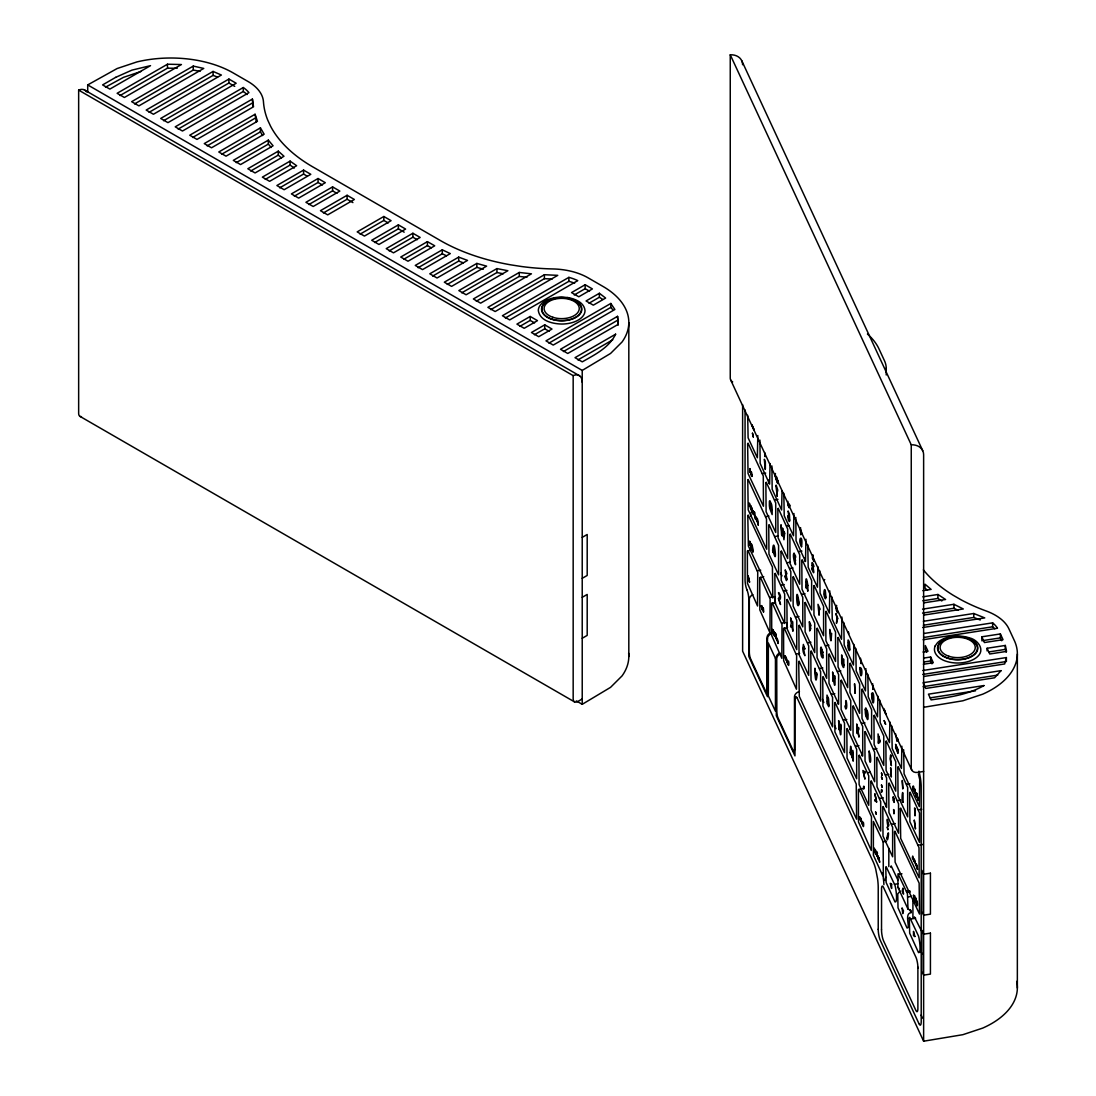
<?xml version="1.0" encoding="UTF-8"?>
<svg xmlns="http://www.w3.org/2000/svg" width="1096" height="1096" viewBox="0 0 1096 1096"><rect width="100%" height="100%" fill="white"/><g stroke="black" fill="none" stroke-linecap="round" stroke-linejoin="round"><path stroke-width="1.5" d="M917.886 967.124L917.886 1008.978A7.823 1.658 81.2 0 1 915.845 1010.334L883.636 941.026A8.042 1.699 81.2 0 1 881.513 929.75M917.886 968.111L917.859 966.371A7.412 1.562 81.2 0 0 917.366 962.329A7.836 1.658 81.2 0 0 915.886 957.164L883.54 887.459A7.741 1.63 81.2 0 0 881.554 888.13L881.527 929.792M751.144 474.691L750.404 470.979L751.144 472.965M765.172 453.58L765.035 454.319L764.679 452.511M778.174 480.377L777.667 482.089L776.037 476.226M885.006 880.554L885.034 879.759A8.412 1.781 81.2 0 1 885.595 877.608L885.828 877.444A8.932 1.891 81.2 0 1 886.075 877.43M752.377 546.931L753.007 552.151L752.157 545.657L752.431 546.973M777.228 480.158L777.818 480.706M890.774 867.292L891.199 865.936L898.09 880.444M800.601 527.697L800.655 528.45M777.023 478.199L776.68 479.5L776.516 476.65M922.818 670.492L1006.388 657.559L1004.662 663.957L923.832 676.465M788.147 503.941L788.257 506.147L788.49 504.681M789.106 503.927L788.983 504.804L788.586 503.955M788.86 505.503L788.983 507.708L789.202 506.229M787.695 502.982L787.928 501.365M775.461 473.486L775.365 473.965A5.48 1.151 81.2 0 0 775.31 476.253L777.804 483.569L775.886 478.911A3.439 0.726 81.2 0 1 775.584 476.637L775.557 475.897M812.848 554.699L812.396 558.385L813.205 555.946M914.393 916.886L922.106 932.189M824.781 579.647L823.973 579.647M260.437 127.862L218.775 151.988L226.036 156.18L264.136 134.192L260.437 127.862L260.437 131.821L262.602 135.548M221.652 154.276L260.437 131.821M87.707 84.913L117.108 68.541L136.918 61.924A88.159 50.896 0 0 1 232.626 72.61L248.08 81.529A52.663 30.4 0 0 1 259.094 90.845L260.314 92.598A52.663 30.4 0 0 1 263.465 101.832A168.688 97.393 0 0 0 267.753 120.149L270.52 126.109A168.688 97.393 0 0 0 314.456 167.839L438.592 239.503A168.688 97.393 0 0 0 510.859 264.862L521.175 266.465A168.688 97.393 0 0 0 552.905 268.945A52.663 30.4 0 0 1 568.893 270.767L571.934 271.466A52.663 30.4 0 0 1 588.059 277.822L603.512 286.741A88.159 50.896 0 0 1 622.035 342.007L610.568 353.446L582.223 370.421L87.707 84.913L87.707 91.763M105.504 87.173L123.533 77.323L140.973 71.487M167.483 64.212L117.121 93.297L124.382 97.489L181.429 64.541L167.483 64.212L167.483 68.171L120.081 95.53M193.266 66.089L131.643 101.681L138.904 105.874L203.746 68.432L193.266 66.089L193.266 70.048L134.575 103.928M213.076 71.432L146.165 110.066L153.426 114.258L221.365 75.035L213.076 71.432L213.076 75.377L149.07 112.326M228.913 79.063L160.687 118.45L167.948 122.642L236.174 83.255L228.913 79.063L228.913 83.008L163.592 120.724M243.285 87.529L175.209 126.835L182.47 131.027L248.929 92.653L248.326 91.913A42.128 24.331 0 0 0 244.107 88.105L243.285 87.529L243.285 91.475L244.107 92.05A42.128 24.331 0 0 1 247.052 94.544M178.169 129.068L243.285 91.475M252.409 99.065L189.731 135.219L196.992 139.411L253.519 106.778L252.409 99.065L252.971 106.216M192.649 137.48L252.409 103.024M255.08 114.258L204.253 143.603L211.514 147.796L257.423 121.286L255.08 114.258L256.341 122.149M207.158 145.878L255.08 118.217M268.342 140.137L233.297 160.372L240.558 164.564L273.082 145.782L268.342 140.137L268.342 144.097L271.192 147.481M236.229 162.633L268.342 144.097M278.302 151.152L247.819 168.757L255.08 172.949L283.987 156.262L278.302 151.152L278.302 155.111L281.439 157.961M250.724 171.031L278.302 155.111M290.098 161.112L262.355 177.141L269.616 181.333L296.646 165.729L290.098 161.112L290.098 165.071L294.262 168.058M265.273 179.401L290.098 165.071M303.592 170.099L276.877 185.525L284.138 189.718L310.798 174.319L303.592 170.099L303.592 174.045L306.949 176.045M279.686 187.854L303.592 174.045M318.059 178.511L291.399 193.91L298.66 198.102L325.32 182.703L318.059 178.511L318.059 182.47L294.358 196.157M332.581 186.895L305.921 202.294L313.182 206.486L339.842 191.088L332.581 186.895L332.581 190.855L308.88 204.541M347.103 195.28L320.443 210.679L327.704 214.871L354.364 199.472L347.103 195.28L347.103 199.239L323.402 212.925M383.833 216.487L357.173 231.886L364.434 236.078L391.108 220.68L383.833 216.487L383.833 220.447L360.132 234.133M398.369 224.872L371.695 240.271L378.956 244.463L405.63 229.064L398.369 224.872L398.369 228.831L374.654 242.517M412.891 233.256L386.217 248.655L393.478 252.847L420.152 237.448L412.891 233.256L412.891 237.216L389.176 250.902M427.413 241.641L400.739 257.039L408 261.232L434.728 245.805L427.413 241.641L427.413 245.6L403.712 259.286M442.291 249.82L415.261 265.424L422.522 269.616L450.278 253.601L442.291 249.82L442.291 253.765L418.11 267.739M458.69 257.122L429.783 273.808L437.044 278L467.526 260.41L458.69 257.122L458.69 261.081L432.673 276.096M476.829 263.424L444.318 282.193L451.579 286.385L486.61 266.15L476.829 263.424L476.829 267.369L447.264 284.439M496.926 268.589L458.84 290.577L466.101 294.769L507.873 270.726L496.926 268.589L496.926 272.534L461.759 292.838M519.257 272.466L473.362 298.961L480.623 303.154L531.437 273.822L519.257 272.466L519.257 276.411L476.322 301.208M544.411 274.712L487.884 307.346L495.145 311.538L557.754 275.356L544.411 274.712L544.411 278.672L490.775 309.634M568.865 277.37L502.406 315.73L509.667 319.922L577.743 280.631L576.756 280.151A42.128 24.331 0 0 0 570.139 277.713L568.865 277.37L568.865 281.316L505.352 317.977M530.217 316.456L516.928 324.115L524.189 328.307L537.478 320.649L530.217 316.456L530.217 320.402L519.874 326.361M585.154 284.727L571.537 292.591L578.798 296.783L592.415 288.919L585.154 284.727L585.154 288.686L574.263 294.975M544.739 324.841L531.45 332.499L538.711 336.691L552 329.033L544.739 324.841L544.739 328.786L534.41 334.746M599.389 293.276L586.059 300.975L593.32 305.168L605.622 298.071L599.389 293.276L599.389 297.235L602.649 299.414M589.018 303.222L599.389 297.235M610.815 303.455L545.972 340.883L553.233 345.076L614.87 309.497L610.815 303.455L610.815 307.401L612.609 309.524M548.918 343.144L610.815 307.401M617.541 316.333L560.494 349.281L567.755 353.474L618.117 324.389L617.541 316.333L618.171 325.142M563.426 351.542L617.541 320.292M577.921 359.94L612.733 339.815M582.223 537.369L587.196 534.492L587.196 575.455L582.223 578.318M582.223 597.32L587.196 594.443L587.196 635.392L582.223 638.269M582.223 698.947L577.702 701.563A6.398 3.699 -60 0 1 573.167 698.947L573.167 375.627L78.652 90.119L78.652 413.439A6.398 3.699 -60 0 0 81.447 416.658M576.304 700.906L582.223 704.317L610.568 687.343L622.035 675.917A88.159 50.896 0 0 0 628.652 653.243M900.159 891.007L897.761 893.939L898.008 907.803L907.022 927.997C910.927 928.6 903.734 913.379 911.119 912.598L911.119 910.543L907.995 909.063L897.871 887.253L898.008 873.786L907.447 893.72L907.995 909.063M836.796 606.115L836.467 605.321M762.337 473.636L765.693 473.116M774.612 499.858L777.968 499.338M765.57 516.641L768.926 516.12M786.572 525.888L789.12 525.505M774.79 536.506L778.146 535.985M747.965 550.521L757.733 572.249L757.555 606.006L747.445 583.25L747.362 551.083L751.322 550.014M798.587 551.63L801.943 551.11M787.038 562.728L790.394 562.207M757.35 570.742L760.706 570.221M789.709 568.509L793.066 567.988M760.35 577.208L770.118 598.923L769.94 632.68L759.829 609.938L759.747 577.756L763.707 576.688M780.886 585.127L784.243 584.606M783.572 590.908L786.928 590.388M769.735 597.416L773.091 596.895M801.669 594.251L805.026 593.731M772.255 602.855L782.01 624.569L781.832 658.326L771.721 635.57L771.639 603.403L775.612 602.334M922.859 590.676L931.12 589.401L925.024 584.209L925.024 588.168L927.463 590.237M922.832 596.827L937.943 594.484L945.574 599.498L923.777 602.855M795.614 617.021L798.97 616.514M922.832 600.772L937.943 598.443L941.82 600.992M781.626 623.062L784.983 622.542M784.174 627.967L796.641 655.504L796.463 689.247L783.654 660.696L783.572 628.515L787.531 627.446M922.585 609.143L953.931 604.293L963.302 608.979L923.64 615.116M922.585 613.089L953.931 608.239L958.027 610.321M923.407 621.295L973.769 613.5L984.756 617.911L922.695 627.529M807.574 642.777L810.93 642.256M923.407 625.241L973.769 617.445L980.249 619.98M825.562 645.736L828.918 645.229M923.709 633.515L992.634 622.857L993.442 623.528A42.128 24.331 0 0 1 997.059 627.542L997.511 628.241L923.12 639.749M796.258 653.983L799.614 653.463M923.709 637.475L992.634 626.802L993.442 627.474A42.128 24.331 0 0 1 994.798 628.775M981.769 636.817L1000.374 633.94L1003.032 639.667L984.427 642.544L981.769 636.817L981.769 639.448M981.769 640.763L1000.374 637.886L1001.703 640.749M923.038 652.038L927.983 651.271L925.325 645.544L925.325 649.503L926.654 652.367M819.52 668.519L822.877 667.998M837.508 671.492L840.865 670.971M924.038 658.025L930.641 656.997L933.299 662.724L923.394 664.258M987.085 648.27L1005.306 645.448L1006.553 651.394L989.743 653.997L987.085 648.27L987.085 650.901M924.038 661.97L930.641 660.957L931.97 663.82M988.743 651.956L1005.306 649.394L1006.238 652.23M922.818 674.437L1006.388 661.505L1006.388 657.559M831.467 694.261L834.823 693.741M923.12 686.671L997.744 675.122M930.12 697.864L975.536 690.809M923.627 707.29L962.877 700.782L982.715 694.179A88.159 50.896 0 0 0 1014.54 640.982L1008.882 628.789A52.663 30.4 0 0 0 1000.415 618.624L998.388 617.144A52.663 30.4 0 0 0 986.112 610.952A168.688 97.393 0 0 1 960.795 599.649L953.232 595.292A168.688 97.393 0 0 1 923.366 569.865M843.413 720.017L846.77 719.497M861.607 723.401L864.963 722.88M855.551 746.171L858.908 745.65M873.553 749.143L876.91 748.623M867.621 772.694L870.169 772.296M885.5 774.886L888.856 774.365M923.627 771.447L917.448 772.406A6.398 5.055 -24.9 0 1 911.255 768.132L911.255 444.812L730.251 54.8A14.632 11.535 -24.9 0 1 742.622 64.733M859.004 789.188L871.471 816.726L871.293 850.469L858.483 821.918L858.401 789.737L862.36 788.668M906.556 784.284L909.913 783.763M879.567 798.436L883.39 797.847M897.446 800.628L900.802 800.107M918.407 809.821L921.763 809.3M891.528 824.192L895.336 823.603M883.143 841.797L883.349 877.06L873.375 855.154L873.375 821.438L883.143 841.797L886.5 841.276M918.064 845.208L923.106 844.441M898.61 874.334L901.967 873.813M894.5 884.308L897.857 883.787M906.515 891.349L909.872 890.843M907.022 892.445L910.379 891.925M907.885 896.925L911.242 896.405M910.612 919.037L915.653 918.256M742.622 404.616L742.622 651.188L923.627 1041.2L962.877 1034.679L982.715 1028.089A88.159 50.896 0 0 0 1016.691 981.386M167.483 68.171L177.21 68.281M544.411 278.672L552.22 278.987M519.257 276.411L526.916 277.302M193.266 70.048L200.061 71.35M503.27 273.781L496.926 272.534M568.865 281.316L570.139 281.672A42.128 24.331 0 0 1 574.633 283.22M476.829 267.369L483.35 269.191M836.18 605.663L836.248 610.047A4.658 0.986 81.2 0 0 836.81 611.075L837.604 612.746L836.878 607.609M458.69 261.081L463.375 262.848M213.076 75.377L217.583 77.104M899.378 888.623L897.871 887.253M442.291 253.765L446.51 255.834M228.913 83.008L234.722 86.365M585.154 288.686L589.511 291.194M318.059 182.47L322.416 184.977M332.581 190.855L336.938 193.362M347.103 199.239L352.912 202.596M383.833 220.447L388.203 222.954M398.369 228.831L404.177 232.174M412.891 237.216L417.247 239.723M427.413 245.6L431.262 247.819M530.217 320.402L534.574 322.923M544.739 328.786L549.096 331.307M84.241 89.817L579.633 375.832M79.981 416.37L574.496 701.878M753.445 428.468L752.404 425.81A3.521 0.74 81.2 0 0 751.883 424.796L753.774 429.714L753.774 428.591M741.718 60.65L922.722 450.662M918.38 773.982L919.736 779.557L919.311 806.629L904.077 773.79L903.638 749.691M789.887 505.585L789.449 504.653L789.764 506.489M884.527 710.003L885.911 714.222L883.842 708.523M730.731 380.052L911.735 770.063M780.708 573.112L782.01 575.921M822.438 699.44L823.863 702.522M834.59 725.634L836.015 728.717M909.762 909.694L911.119 912.598M920.763 951.136L922.188 954.219M797.176 698.07L873.348 862.196A19.276 4.069 81.2 0 1 875.786 869.443L877.567 878.745A17.851 3.768 81.2 0 1 878.225 887.609L878.225 929.298M921.106 1015.074L922.531 1018.143M918.955 1023.65L880.376 940.519A8.193 1.726 81.2 0 1 878.197 929.257M876.485 853.072C874.32 844.112 874.909 857.716 876.266 853.674C876.882 847.003 877.06 860.881 876.499 853.099M848.879 633.721L848.373 631.803M774.762 596.635L775.406 603.882M800.984 529.601L801.614 533.026L800.833 534.793L800.066 527.614M786.873 622.994L787.298 626.2M882.513 873.101L882.938 875.471M861.031 660.463L861.168 663.71L860.62 660.285A12.261 2.589 81.2 0 1 860.566 658.258M872.717 683.767L872.786 689.411L873.06 688.356A11.878 2.507 81.2 0 0 873.17 686.836A12.248 2.589 81.2 0 0 873.183 685.986M1017.348 654.093L1017.348 988.003M1005.306 645.448L1005.306 649.394M1000.374 633.94L1000.374 637.886M992.634 622.857L992.634 626.802M973.769 613.5L973.769 617.445M953.931 604.293L953.931 608.239M937.943 594.484L937.943 598.443M930.641 656.997L930.641 660.957M923.627 1041.2L923.627 454.744A14.632 11.535 -24.9 0 0 911.255 444.812M912.913 899.419L912.913 918.256M901.871 746.198L901.446 768.447L892.185 748.486L891.747 725.99M897.994 738.992L897.994 740.225L896.994 738.06L896.994 741.211L895.583 733.799M889.884 721.949L889.445 742.595L880.184 722.634L879.759 700.139M888.815 848.263L888.815 866.593M886.226 368.133L886.226 374.983M886.034 803.217L886.034 806.437M877.923 696.207L877.499 716.853L868.238 696.892L867.799 674.396M865.881 668.642L865.456 690.891L856.195 670.93L855.757 648.435M861.949 752.568L861.949 755.788M853.88 644.407L853.455 665.039L844.194 645.078L843.756 622.583M849.811 726.415L849.811 729.621M841.933 617.048L841.509 639.297L832.248 619.336L831.809 596.841M837.865 700.659L837.865 703.879M829.795 590.895L829.371 613.144L820.096 593.169L819.671 570.674M817.876 566.591L817.452 587.237L808.19 567.276L807.752 544.78M805.93 539.246L805.505 561.495L796.052 540.725L795.806 517.422M804.985 558.028L804.985 561.248M794.477 749.458L794.477 696.741A5.576 4.398 -24.9 0 1 799.463 691.535M793.929 513.503L793.49 535.752L784.229 515.791L783.804 493.296M782.037 490.967L781.599 509.996L772.159 489.241L771.913 465.937M770.036 463.512L769.611 484.144L760.158 463.389L759.912 440.085M768.734 480.034L768.734 483.254M767.488 638.571L767.488 696.7L748.842 656.518L748.842 599.498A7.193 1.521 81.2 0 0 746.951 589.908M757.802 435.537L757.363 457.786L748.102 437.825L747.678 415.315M750.787 512.942L750.787 516.339M749.322 599.416L749.322 652.147A4.905 1.041 81.2 0 0 750.609 658.819L765.748 691.494A4.781 1.014 81.2 0 0 767.022 690.288L767.008 637.543A5.576 4.398 -24.9 0 1 771.995 632.337M745.061 409.973L745.061 580.222A7.193 1.521 81.2 0 0 746.951 589.799M730.251 54.8L730.251 378.12A6.398 5.055 -24.9 0 0 732.676 381.901M628.816 322.649L628.816 656.545M582.223 370.421L582.223 704.317M573.167 375.627A14.632 8.439 -60 0 1 582.223 382.244M78.652 90.119A14.632 8.439 -60 0 1 86.529 91.886M918.955 1023.582A8.508 1.795 81.2 0 0 921.215 1021.678L921.188 786.051A15.604 3.302 81.2 0 0 920.489 778.64L919.407 772.94A16.741 3.535 81.2 0 0 918.955 771.159M780.352 653.887A5.576 4.398 -24.9 0 0 776.735 658.628L776.79 711.331A4.74 1 81.2 0 0 778.037 717.921L793.203 750.637A4.877 1.028 81.2 0 0 794.49 749.486M883.28 877.855A17.851 3.768 81.2 0 1 883.897 884.691M885.911 371.9A52.663 30.4 0 0 0 884.445 360.666L878.787 348.473A88.159 50.896 0 0 0 867.429 334.047M767.433 638.584A5.576 4.398 -24.9 0 1 772.475 633.378M779.873 652.846A5.576 4.398 -24.9 0 0 776.256 657.586L776.311 715.715L794.97 755.898L794.97 700.07A8.439 1.781 81.2 0 1 797.176 698.138M749.267 599.43A5.576 4.398 -24.9 0 1 752.87 594.69M845.797 705.44C845.537 706.605 843.934 704.262 845.797 708.989C848.222 708.495 845.112 692.727 845.797 705.44M890.582 755.213L890.116 758.569L891.363 765.638L890.623 759.131L891.363 755.747L890.582 755.213M902.871 788.065L902.734 788.942L902.268 780.434L902.871 788.065M748.157 575.743L748.239 579.359L748.458 577.606L749.582 582.264L748.157 575.743M812.095 565.495L813.04 570.413L811.958 567.947L812.026 569.66L813.533 572.756A3.713 0.781 81.2 0 0 813.807 571.701L812.753 565.002C816.041 571.619 810.972 556.371 812.095 565.495M916.325 900.227C917.188 911.982 918.366 901.871 916.325 900.227M770.009 504.42L770.94 509.654L770.42 503.27L770.009 504.42M798.491 601.964L798.189 603.581L797.409 597.183L798.491 601.964M803.464 648.037L804.902 655.696L803.327 652.257A5.138 1.082 81.2 0 1 802.834 649.133L803.354 644.421L804.93 649.147L803.861 646.955L803.464 648.037M821.26 650.695L822.301 656.066L822.562 655.107C820.698 646.695 825.452 662.464 821.63 656.723A4.877 1.028 81.2 0 1 820.931 653.983A5.288 1.123 81.2 0 1 820.63 651.86L820.644 648.065A5.001 1.055 81.2 0 1 821.151 647.133L822.973 652.846L821.671 649.654L821.26 650.695M865.963 711.647C867.306 726.059 868.183 707.441 865.963 711.647M871.594 693.823C873.855 717.414 875.101 686.877 871.594 693.823M762.843 609.499C762.2 612.952 763.145 605.841 762.857 609.403M772.159 509.626L772.159 514.599L769.885 508.736A5.233 1.11 81.2 0 1 769.378 505.557L769.378 501.708A5.261 1.11 81.2 0 1 769.885 500.721L771.543 504.297A5.288 1.123 81.2 0 1 772.05 507.489L772.159 509.626M912.694 857.319C912.105 861.47 912.886 852.976 912.708 857.209M916.215 864.881C915.626 868.923 916.393 860.648 916.256 864.73M844.002 665.08L843.81 667.122A4.069 0.863 81.2 0 1 843.276 667.354L842.221 665.08A4.069 0.863 81.2 0 1 841.673 662.505L841.673 654.915L842.386 663.423L843.098 664.971L843.523 658.902L844.002 665.08M850.14 752.527L850.674 754.719L851.017 749.308L852.003 757.802L852.647 752.801C853.606 777.763 853.633 737.389 851.852 754.952L850.647 746.225L850.14 752.527M784.64 533.3L783.941 539.766L782.763 531.231L782.174 535.903L781.571 534.615L781.01 524.751L781.928 533.081L782.544 528.039L783.01 529.067L783.626 536.739L784.092 531.396L784.64 533.3M799.203 603.512C796.354 614.445 795.354 578.291 799.203 603.512M865.251 709.687L865.333 712.784A5.233 1.11 81.2 0 0 865.84 715.976L867.498 719.551A5.247 1.11 81.2 0 0 868.018 718.579L868.018 714.729A5.288 1.123 81.2 0 0 867.498 711.537L865.84 707.961A5.261 1.11 81.2 0 0 865.333 708.948L865.251 709.687M880.074 741.033L879.65 742.718L878.608 740.923L878.417 743.417L878.033 733.909L880.074 741.033M888.678 824.973C887.76 832.001 885.609 809.245 888.678 824.973M915.708 864.347C913.05 854.455 914.653 861.634 915.708 864.347M749.102 503.311C749.65 510.818 750.555 502.338 749.102 503.311M750.13 505.53C750.993 514.778 752.418 504.763 750.13 505.53M752.596 511.229C751.061 516.764 750.856 500.612 752.596 511.229M754.925 515.86C754.226 522.08 757.802 516.682 756.583 519.148C757.363 527.012 756.172 514.819 754.925 515.86M761.076 605.609L762.227 609.856L762.227 606.047L761.076 605.609M772.625 550.411L773.036 552.548L773.351 551.466C777.79 569.893 773.872 531.765 772.625 550.411M772.543 629.474L773.351 633.009L772.543 629.474M774.762 634.625C773.351 639.694 773.173 624.884 774.762 634.625M776.064 637.064L776.872 640.598L776.064 637.064M784.996 655.874L785.764 659.408L784.996 655.874M787.682 661.655C789.024 671.875 789.435 657.71 787.682 661.655M807.875 585.442L807.807 591.278L806.464 585.004C806.177 598.142 804.642 565.605 807.875 585.442M859.812 817.095L860.593 820.63L859.812 817.095M862.511 822.877C863.812 833.015 864.251 818.945 862.511 822.877M874.06 848.208L874.868 851.743L874.06 848.208M877.581 855.798L878.389 859.333L877.581 855.798M912.708 786.736C914.05 796.847 914.407 782.804 912.708 786.736M752.267 476.253C750.5 478.075 750.815 465.471 752.267 476.253M913.886 789.312L914.804 792.942L913.886 789.312M913.064 858.031L913.941 861.525L913.064 858.031M915.53 792.846L916.434 796.463L915.53 792.846M917.284 796.614L918.188 800.244L917.284 796.614M812.972 557.823L813.712 561.029L812.972 557.823M829.014 705.331L828.74 706.701L826.987 703.344L827 695.097L828.549 698.727L829.014 705.331M750.02 472.253L749.815 468.595L750.02 472.253M751.719 548.712L751.486 545.493L751.719 548.712M754.747 516.887L754.5 512.106L754.747 516.887M763.515 612.061L763.309 608.102L763.515 612.061M775.283 636.708L775.064 632.652L775.283 636.708M775.886 637.995L775.667 634.968L775.886 637.995M786.942 579.126L786.462 580.606L784.9 576.565L784.969 575.784L786.147 578.25L785.216 569.851L786.695 573.071L786.668 574.153L785.709 572.194L786.942 579.126M786.312 658.628L786.27 660.463L786.079 656.942L787.435 663.135L786.312 658.628M859.88 667.56C860.483 686.028 864.086 667.437 859.88 667.56M861.141 819.849L861.045 821.712L860.908 818.164L862.319 824.329L861.141 819.849M872.265 695.138C872.731 708.441 874.101 692.097 872.265 695.138M877.403 856.73L877.184 853.702L877.403 856.73M915.352 793.764L915.133 789.394L915.352 793.764M917.051 797.409L916.831 793.367L917.051 797.409M916.023 902.72L915.79 899.501L916.023 902.72M750.157 541.561L751.075 548L750.157 541.561M757.268 518.422L758.213 525.011L757.268 518.422M765.378 468.513L765.186 469.417L764.35 459.279L765.351 461.95L765.378 468.513M777.27 638.749L778.119 643.448L777.27 638.749M789.723 520.079L789.558 521.299A3.726 0.781 81.2 0 1 789.12 521.354L788.723 520.696A3.973 0.836 81.2 0 1 788.23 519.285L787.818 515.723L789.065 518.531L788.106 510.983L789.435 514.23L789.723 520.079M809.862 630.063L809.684 631.008L809.314 621.651L810.835 625.172L810.752 626.104L809.862 624.419L810.793 628.94L809.862 627.857L809.862 630.063M817.041 674.561C815.123 694.782 813.862 650.476 815.835 676.903L816.534 672.725L817.041 674.561M819.233 614.281L819.055 615.226L817.986 604.307L819.918 608.773L819.835 609.691L819.233 608.65L819.233 614.281M825.918 597.197L825.617 598.69A3.959 0.836 81.2 0 1 825.083 598.375C822.466 593.964 825.124 583.182 825.685 594.744A3.302 0.699 81.2 0 1 825.905 596.608L825.918 597.197M831.152 640.201C830.549 644.955 828.466 618.541 830.823 634.707L831.604 633.447L831.152 640.201M832.618 672.245L833.07 681.383L833.261 678.205C836.234 699.344 834.618 665.231 834.467 678.945L832.618 672.245M838.618 720.634L839.07 729.813L839.262 724.798C841.824 753.24 840.947 709.961 840.468 729.415L838.618 720.634M849.784 649.202L849.633 650.421A3.74 0.795 81.2 0 1 849.181 650.476L848.373 648.75A3.74 0.795 81.2 0 1 847.92 646.75L848.03 640.201A3.357 0.712 81.2 0 1 848.427 640.174L849.126 641.694A3.357 0.712 81.2 0 1 849.523 643.448L849.784 649.202M854.565 683.849L855.017 693.138L854.565 683.849M856.771 724.237L856.839 732.388L857.236 733.512L857.428 729.909L858.99 737.115L858.031 730.388C859.771 729.854 858.634 725.305 857.428 728.484L856.771 724.237M869.142 751.185C868.991 769.872 872.69 761.419 869.142 751.185M878.787 857.483L879.636 862.182L878.787 857.483M914.461 895.569L915.365 902.008L914.461 895.569M916.64 864.84L917.462 869.375L916.64 864.84M749.185 541.301L749.883 545.192L749.185 541.301M752.705 510.503L753.418 514.504L752.705 510.503M913.489 895.295L914.174 899.2L913.489 895.295M775.845 486.117C776.037 485.405 778.201 504.009 776.708 492.666L777.639 491.049A3.247 0.685 81.2 0 0 777.667 489.72L776.187 485.172A3.48 0.74 81.2 0 0 775.886 485.775L775.845 486.117M794.052 553.288C791.435 555.042 797.874 573.756 794.696 559.234L795.504 560.768L794.696 555.795L795.573 557.48L795.573 556.069L794.052 553.288M890.637 767.844L891.336 776.735L890.637 767.844M903.022 802.327C900.734 801.697 903.447 780.612 903.022 802.327M747.636 443.907L748.034 473.445L763.46 506.242L763.282 476.007L748.034 443.168L747.636 443.907M747.787 480.267L748.184 509.804L766.679 549.247L766.501 519.011L748.184 479.527L747.787 480.267M747.787 515.791L748.39 546.041L772.803 597.964L772.42 567.016L748.184 515.052L747.787 515.791M752.253 510.489L751.938 509.01L752.253 510.489M755.719 517.929L755.404 516.449L755.719 517.929M765.871 482.994L766.104 511.722L775.721 532.464L775.721 503.023L766.282 482.254L765.871 482.994M768.748 525.422L768.967 554.165L778.585 574.893L778.585 545.452L769.145 524.683L768.748 525.422M774.845 574.044L775.064 602.786L784.681 623.514L784.681 594.073L775.242 573.318L774.845 574.044M777.845 509.024L778.064 537.766L787.682 558.508L787.682 529.067L778.242 508.297L777.845 509.024M773.255 631.365L772.981 630.008L773.255 631.365M774.447 633.954L774.16 632.598L774.447 633.954M776.776 638.954L776.489 637.598L776.776 638.954M780.982 551.644L781.201 580.387L790.833 601.115L790.833 571.674L781.38 550.904L780.982 551.644M789.846 534.766L790.065 563.508L799.696 584.236L799.696 554.795L790.243 534.026L789.846 534.766M786.887 600.156L787.106 628.899L796.723 649.64L796.723 620.199L787.284 599.43L786.887 600.156M792.929 577.387L793.162 606.129L802.779 626.857L802.779 597.416L793.34 576.647L792.929 577.387M801.793 560.508L802.025 589.251L811.643 609.979L811.643 580.538L802.203 559.782L801.793 560.508M798.833 625.912L799.053 654.655L808.684 675.383L808.684 645.941L799.231 625.172L798.833 625.912M798.696 661.861L799.299 696.398L856.62 819.219L856.236 783.996L799.094 661.135L798.696 661.861M804.875 603.129L805.108 631.871L814.725 652.6L814.725 623.158L805.286 602.403L804.875 603.129M810.78 651.654L811.013 680.397L820.63 701.125L820.63 671.684L811.191 650.914L810.78 651.654M813.753 586.264L813.972 615.007L823.589 635.735L823.589 606.294L814.15 585.524L813.753 586.264M816.835 628.871L817.054 657.614L826.672 678.356L826.672 648.914L817.232 628.145L816.835 628.871M825.699 612.006L825.918 640.749L835.536 661.477L835.536 632.036L826.096 611.267L825.699 612.006M822.726 677.397L822.959 706.139L832.576 726.867L832.576 697.426L823.137 676.67L822.726 677.397M828.782 654.627L829.001 683.37L838.618 704.098L838.618 674.657L829.179 653.887L828.782 654.627M834.686 703.153L834.905 731.881L844.523 752.623L844.523 723.182L835.083 702.413L834.686 703.153M837.837 638.16L838.056 666.902L847.688 687.644L847.688 658.203L838.235 637.434L837.837 638.16M840.92 680.78L841.139 709.523L850.77 730.251L850.77 700.81L841.317 680.054L840.92 680.78M849.784 663.916L850.003 692.658L859.634 713.386L859.634 683.945L850.181 663.176L849.784 663.916M846.824 729.306L847.044 758.048L856.661 778.777L856.661 749.335L847.222 728.566L846.824 729.306M852.866 706.536L853.085 735.265L862.716 756.007L862.716 726.566L853.263 705.797L852.866 706.536M861.785 689.768L862.004 718.497L871.621 739.238L871.621 709.797L862.182 689.028L861.785 689.768M858.894 755.829L859.113 784.572L868.731 805.3L868.731 775.858L859.291 755.089L858.894 755.829M864.813 732.279L865.045 761.021L874.663 781.749L874.663 752.308L865.224 731.539L864.813 732.279M870.841 781.571L871.06 810.314L880.691 831.042L880.691 801.601L871.238 780.845L870.841 781.571M873.923 715.921L874.142 744.663L883.773 765.392L883.773 735.95L874.32 715.181L873.923 715.921M876.773 758.021L876.992 786.764L886.609 807.492L886.609 778.05L877.17 757.281L876.773 758.021M874.772 850.112L874.498 848.756L874.772 850.112M875.964 852.688L875.677 851.332L875.964 852.688M878.293 857.688L878.006 856.332L878.293 857.688M885.869 741.663L886.102 770.406L895.72 791.134L895.72 761.693L886.28 740.937L885.869 741.663M882.787 807.327L883.006 836.07L892.637 856.798L892.637 827.357L883.184 806.588L882.787 807.327M888.719 783.763L888.938 812.506L898.556 833.234L898.556 803.793L889.116 783.037L888.719 783.763M885.76 867.443L886.171 882.54L895.007 901.926C897.788 903.118 896.199 889.404 895.007 885.404L886.171 866.717L885.76 867.443M894.5 831.905L895.103 862.155L919.517 914.078L919.133 883.129L894.898 831.179L894.5 831.905M897.816 767.419L898.049 796.162L907.666 816.89L907.666 787.449L898.227 766.679L897.816 767.419M900.282 808.834L900.679 838.372L919.174 877.828L918.996 847.578L900.679 808.095L900.282 808.834M909.68 792.956L909.899 821.699L919.517 842.427L919.517 812.985L910.077 792.216L909.68 792.956M909.283 918.106L909.68 933.203L918.517 952.588C921.298 953.78 919.708 940.067 918.517 936.053L909.68 917.379L909.283 918.106M750.87 473.212L750.609 472.034L750.87 473.212M751.623 474.554L751.87 476.048L751.623 474.554M750.897 507.558L750.596 506.133L750.897 507.558M788.01 662.395L788.284 664.053L788.01 662.395M862.84 823.617L863.114 825.274L862.84 823.617M913.023 787.462L913.297 789.106L913.023 787.462M801.546 546.726C796.806 538.383 803.519 532.478 801.546 546.726M886.856 838.207C887.746 845.934 890.048 822.891 886.856 838.207M837.687 618.322L836.453 623.364L836.947 617.445L835.892 613.623L837.687 618.322M753.267 436.934L752.473 433.221L753.267 436.934M813.301 558.618L813.561 559.796L813.301 558.618M864.21 787.449C862.99 793.038 863.401 782.667 864.21 787.449M879.348 739.485L878.608 736.704L879.348 739.485M882.075 790.723C880.828 796.313 881.28 785.955 882.075 790.723M885.582 724.278L884.184 720.62L885.582 724.278M836.18 607.458L836.865 609.609L836.18 607.458M849.153 647.654L848.51 645.38L849.153 647.654M807.19 584.113L806.464 581.51L807.19 584.113M824.562 593.854L825.151 596.43L824.562 593.854M860.538 669.081L861.127 671.643L860.538 669.081M751.746 545.164L751.431 544.054L751.746 545.164M775.913 634.653L775.612 633.611L775.913 634.653M876.197 814.123L875.553 811.931L876.197 814.123M882.129 775.283L881.499 773.105L882.129 775.283M882.129 779.105L881.499 776.927L882.129 779.105M877.43 853.387L877.129 852.346L877.43 853.387M882.116 787.188L881.485 785.01L882.116 787.188M916.051 899.158L915.722 898.049L916.051 899.158M764.679 454.648L765.118 456.553L764.679 454.648M849.071 643.982L848.578 642.27L849.071 643.982M887.308 827.11L887.897 829.59L887.308 827.11M790.709 618.13L791.367 623.227L790.6 626.254L790.983 627.159L791.75 625.693L792.915 631.255L792.737 622.213L792.449 621.364L791.764 622.391L790.709 618.13M914.283 820.274L915.475 828.686L914.283 820.274M828.151 699.878L827.548 697.7L828.151 699.878M778.42 598.704L780.53 604.513L779.242 600.115C783.517 597.046 775.571 587.456 779.749 596.073L778.42 598.704M828.329 703.769L827.548 701.111L828.329 703.769M773.899 547.452L774.242 551.507L773.899 547.452M914.215 789.778L914.598 790.833L914.215 789.778M915.859 793.312L916.242 794.367L915.9 793.23M917.612 797.093L917.996 798.148L917.612 797.093M913.379 858.483L913.749 859.497L913.489 858.428M935.107 646.037C932.052 653.408 939.71 659.326 945.985 661.217A23.359 13.481 0 0 0 977.892 656.271C985.359 649.339 977.276 639.461 969.344 637.858A23.359 13.481 0 0 0 937.436 642.79L935.107 646.037M902.844 888.363L902.145 891.13L903.542 894.144L902.844 888.363M903.46 910.913L902.762 913.68L902.063 907.899L903.46 910.913M800.971 539.575L800.971 542.849L800.971 539.575M615.623 334.184C609.034 347.802 594.758 354.693 582.277 361.858L575.016 357.666L615.623 334.184M1001.059 670.656L994.579 677.794L925.778 688.439L923.12 682.712L1001.059 670.656M115.683 77.35L102.599 84.913L109.86 89.105L150.522 65.65L131.917 70.13L115.683 77.35M983.948 685.562C967.85 694.823 949.163 697.303 931.093 699.892L928.435 694.165L983.948 685.562M930.422 873.197L923.627 874.252L921.805 870.32L921.805 911.269L923.627 915.201L930.422 914.146L930.422 873.197M930.422 933.148L923.627 934.189L921.805 930.257L921.805 971.22L923.627 975.152L930.422 974.097L930.422 933.148M567.714 297.537L561.673 297.084A23.359 13.481 0 0 0 538.314 310.565C539.931 321.046 552.74 323.813 561.673 324.046A23.359 13.481 0 0 0 585.031 310.565C584.127 302.249 574.866 298.824 567.714 297.537M876.677 801.916L874.827 800.916L874.827 799.573L876.238 800.354L874.827 793.737L876.677 801.916M891.61 884.198L890.212 883.321L891.61 888.472L891.61 884.198M914.9 936.532L913.502 935.669L913.502 931.381L914.9 936.532M864.963 771.94L862.908 770.488L864.963 779.133L863.401 772.187L864.963 773.297L864.963 771.94M897.967 749.527L895.555 744.335L897.967 750.76L897.967 749.527M897.967 752.185L895.555 746.979L897.967 753.404L897.967 752.185M914.996 808.821L914.585 807.916L914.996 815.876L914.996 808.821M893.473 797.587L893.089 796.751L893.473 801.039L893.473 797.587M894.13 799.011L893.747 798.176L894.13 802.45L894.13 799.011M893.966 810.382L893.569 809.547L893.966 813.835L893.966 810.382M775.447 658.367L768.351 643.078L768.351 695.919L775.447 711.208L775.447 658.367M551.603 319.251A20.153 11.631 0 0 0 581.825 309.182A20.153 11.631 0 0 0 551.603 299.112A20.153 11.631 0 0 0 551.603 319.251M551.795 319.059A19.755 11.398 0 0 0 581.428 309.182A19.755 11.398 0 0 0 551.795 299.304A19.755 11.398 0 0 0 551.795 319.059M552.891 317.292A17.577 10.152 0 0 0 579.25 308.497A17.577 10.152 0 0 0 552.891 299.715A17.577 10.152 0 0 0 552.891 317.292M947.588 658.216A20.153 11.631 0 0 0 977.81 648.147A20.153 11.631 0 0 0 947.588 638.078A20.153 11.631 0 0 0 947.588 658.216M947.793 658.025A19.755 11.398 0 0 0 977.413 648.147A19.755 11.398 0 0 0 947.793 638.269A19.755 11.398 0 0 0 947.793 658.025M948.876 656.257A17.577 10.152 0 0 0 975.248 647.462A17.577 10.152 0 0 0 948.876 638.68A17.577 10.152 0 0 0 948.876 656.257"/></g></svg>
